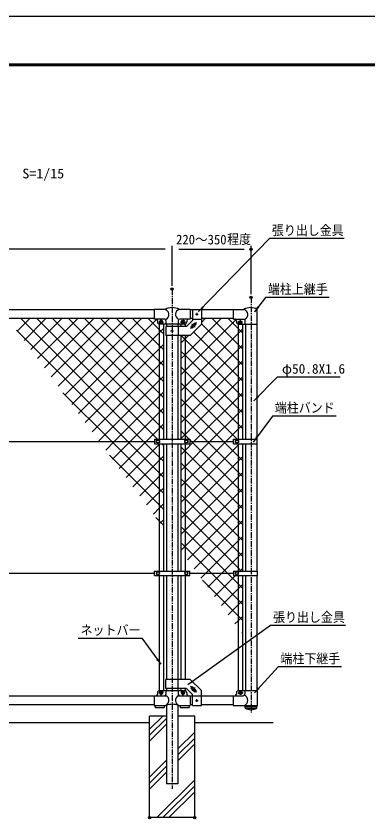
# Model space of a CAD drawing. Units: millimetres, scale not verified. Extents: x -5012 to 5012, y -3544 to 3544.
# Drawn here: x -417 to 1143, y -19 to 3544 of the extents above; entities that cross this region are included whole.
import ezdxf
from ezdxf.enums import TextEntityAlignment as Align

# ---------------------------------------------------------------- set-up
doc = ezdxf.new("R2010")
doc.units = ezdxf.units.MM
doc.header["$LTSCALE"] = 20
doc.header["$PDMODE"] = 32
doc.header["$PDSIZE"] = 10
doc.linetypes.add('USER1', pattern=[1.125, 0.75, -0.125, 0.125, -0.125])
doc.linetypes.add('USER2', pattern=[2, 1.25, -0.25, 0.25, -0.25])
for name, color, linetype, lineweight in [('0-0_1部材', 7, 'Continuous', 25), ('0-1_8部品', 7, 'Continuous', 25), ('0-2_HATCH', 4, 'Continuous', 25), ('0-4_5寸法', 1, 'Continuous', 25), ('0-6_2網', 2, 'Continuous', 25), ('0-9_6文字', 1, 'Continuous', 25), ('0-A_中心線', 1, 'USER2', 25), ('0-B_4基礎', 7, 'Continuous', 25), ('0-C_0', 7, 'Continuous', 25), ('1-0_10枠', 7, 'Continuous', 25)]:
    doc.layers.add(name, color=color, linetype=linetype, lineweight=lineweight)
doc.layers.add('0-5_DEFPOINTS', color=7, linetype='Continuous')
doc.styles.add('ＭＳ ゴシック', font='')
doc.styles.get('ＭＳ ゴシック').set_extended_font_data('MS Gothic')

msp = doc.modelspace()

# ---------------------------------------------------------------- linework, layer by layer
at = {"layer": '0-0_1部材'}
for p, q in [((194.85, 2241.4), (-1645.15, 2241.4)), ((194.85, 2241.4), (-1645.15, 2241.4)), ((364.54, 2241.4), (354.85, 2241.4)), ((364.54, 2241.4), (354.85, 2241.4)), ((546.86, 2241.4), (404.54, 2241.4)), ((546.86, 2241.4), (404.54, 2241.4)), ((194.85, 2203.4), (-1645.15, 2203.4)), ((217.35, 2179.22), (217.36, 1668.4)), ((236.35, 2178.9), (236.35, 1668.4)), ((249.85, 2178.9), (249.85, 2168.4)), ((249.85, 2178.9), (249.85, 2168.4)), ((299.85, 2178.9), (299.85, 2168.4)), ((313.35, 2178.9), (313.35, 2168.4)), ((332.35, 2178.9), (332.35, 2168.4)), ((364.53, 2203.4), (354.85, 2203.4)), ((546.86, 2203.4), (404.53, 2203.4)), ((567.35, 2179.22), (567.35, 1668.4)), ((586.35, 2178.9), (586.35, 1668.4)), ((599.85, 2178.9), (599.85, 1668.4)), ((649.85, 2178.9), (649.85, 1668.4)), ((249.85, 2128.4), (249.85, 1668.4)), ((299.85, 2128.4), (299.85, 1668.4)), ((313.35, 2128.4), (313.35, 1668.4)), ((332.35, 2128.4), (332.35, 1668.4)), ((217.36, 1648.4), (217.37, 1084.4)), ((236.35, 1648.4), (236.35, 1084.4)), ((249.85, 1648.4), (249.85, 1084.4)), ((299.85, 1648.4), (299.85, 1084.4)), ((313.35, 1648.4), (313.35, 1084.4)), ((332.35, 1648.4), (332.35, 1084.4)), ((567.35, 1648.4), (567.35, 1084.4)), ((586.35, 1648.4), (586.35, 1084.4)), ((599.85, 1648.4), (599.85, 1084.4)), ((649.85, 1648.4), (649.85, 1084.4)), ((217.37, 1064.4), (217.37, 554.59)), ((236.35, 1064.4), (236.35, 554.9)), ((249.85, 1064.4), (249.85, 604.4)), ((299.85, 1064.4), (299.85, 604.4)), ((313.35, 1064.4), (313.35, 604.4)), ((332.35, 1064.4), (332.35, 604.4)), ((567.35, 1064.4), (567.35, 554.59)), ((586.35, 1064.4), (586.35, 554.9)), ((599.85, 1064.4), (599.85, 554.9)), ((649.85, 1064.4), (649.85, 554.9)), ((249.85, 564.4), (249.85, 554.9)), ((299.85, 564.4), (299.85, 554.9)), ((313.35, 564.4), (313.35, 554.9)), ((313.35, 564.4), (313.35, 554.9)), ((332.35, 564.4), (332.35, 554.59)), ((332.35, 564.4), (332.35, 554.59)), ((599.85, 554.9), (599.85, 554.9)), ((194.85, 529.4), (-1645.15, 529.4)), ((364.53, 529.4), (354.85, 529.4)), ((544.85, 529.4), (404.53, 529.4)), ((194.85, 491.4), (-1645.15, 491.4)), ((249.85, 488.9), (249.85, 141.4)), ((249.85, 488.9), (249.85, 141.4)), ((299.85, 488.9), (299.85, 141.4)), ((299.85, 488.9), (299.85, 141.4)), ((364.54, 491.4), (354.85, 491.4)), ((544.85, 491.4), (404.54, 491.4)), ((598.85, 483.9), (650.85, 483.9)), ((598.85, 476.9), (598.85, 483.9)), ((598.85, 476.9), (650.85, 476.9)), ((599.25, 488.9), (599.25, 483.9)), ((650.45, 488.9), (650.45, 483.9)), ((650.85, 476.9), (650.85, 483.9)), ((299.85, 141.4), (249.85, 141.4)), ((299.85, 141.4), (249.85, 141.4))]:
    msp.add_line(p, q, dxfattribs=at)
msp.add_arc((624.85, 520.46), 50.73, 239.16865, 300.83135, dxfattribs=at)
at = {"layer": '0-1_8部品'}
for p, q in [((243.59, 2243.9), (194.85, 2243.9)), ((194.85, 2243.9), (194.85, 2200.9)), ((354.85, 2243.9), (305.83, 2243.9)), ((354.85, 2243.9), (354.85, 2200.9)), ((364.54, 2243.9), (364.53, 2194.98)), ((546.86, 2243.9), (593.59, 2243.9)), ((546.86, 2200.9), (546.86, 2243.9)), ((652.35, 2178.9), (652.35, 2243.9)), ((240.62, 2200.9), (194.85, 2200.9)), ((209.85, 2193.91), (209.85, 2188.9)), ((222.29, 2194.29), (218.29, 2187.36)), ((218.29, 2187.36), (222.29, 2180.43)), ((329.85, 2178.9), (219.85, 2178.9)), ((230.29, 2194.29), (222.29, 2194.29)), ((222.29, 2180.43), (230.29, 2180.43)), ((234.29, 2187.36), (230.29, 2194.29)), ((230.29, 2180.43), (234.29, 2187.36)), ((247.55, 2193.9), (247.55, 2178.9)), ((302.15, 2193.9), (302.15, 2178.9)), ((354.85, 2200.9), (309.08, 2200.9)), ((337.95, 2168.4), (364.53, 2194.98)), ((339.85, 2193.91), (339.85, 2188.9)), ((354.52, 2128.4), (404.53, 2178.4)), ((364.22, 2160.03), (381.9, 2177.71)), ((364.53, 2200.9), (404.53, 2200.9)), ((381.9, 2177.71), (374.83, 2184.78)), ((546.86, 2200.9), (597.55, 2200.9)), ((559.85, 2193.9), (559.85, 2188.9)), ((569.85, 2178.9), (652.35, 2178.9)), ((576.85, 2178.9), (570.35, 2182.65)), ((583.35, 2182.65), (576.85, 2178.9)), ((597.55, 2200.9), (597.55, 2178.9)), ((246.9, 2168.4), (246.9, 2128.4)), ((337.95, 2168.4), (246.9, 2168.4)), ((301.5, 2168.4), (301.5, 2128.4)), ((354.52, 2128.4), (246.9, 2128.4)), ((-1647.15, 1658.4), (196.86, 1658.4)), ((196.86, 1668.4), (352.85, 1668.4)), ((196.86, 1668.4), (352.85, 1668.4)), ((196.86, 1668.4), (196.86, 1648.4)), ((196.86, 1648.4), (352.85, 1648.4)), ((196.86, 1648.4), (352.85, 1648.4)), ((205.86, 1662.15), (212.35, 1665.91)), ((205.86, 1654.65), (205.86, 1662.15)), ((212.35, 1650.9), (205.86, 1654.65)), ((212.35, 1665.91), (218.85, 1662.15)), ((218.85, 1654.65), (212.35, 1650.9)), ((218.85, 1662.15), (218.85, 1654.65)), ((330.85, 1662.15), (337.35, 1665.91)), ((330.85, 1654.65), (330.85, 1662.15)), ((337.35, 1650.9), (330.85, 1654.65)), ((337.35, 1665.91), (343.85, 1662.15)), ((343.85, 1654.65), (337.35, 1650.9)), ((343.85, 1662.15), (343.85, 1654.65)), ((352.85, 1668.4), (352.85, 1648.4)), ((352.85, 1658.4), (546.86, 1658.4)), ((546.86, 1648.4), (546.86, 1668.4)), ((546.86, 1668.4), (652.35, 1668.4)), ((546.86, 1648.4), (652.35, 1648.4)), ((652.35, 1648.4), (652.35, 1668.4)), ((-1647.15, 1074.4), (196.86, 1074.4)), ((196.86, 1084.4), (352.85, 1084.4)), ((196.86, 1084.4), (352.85, 1084.4)), ((196.86, 1064.4), (196.86, 1084.4)), ((212.35, 1081.91), (205.86, 1078.15)), ((205.86, 1078.15), (205.86, 1070.65)), ((218.85, 1078.15), (212.35, 1081.91)), ((218.85, 1070.65), (218.85, 1078.15)), ((337.35, 1081.91), (330.85, 1078.15)), ((330.85, 1078.15), (330.85, 1070.65)), ((343.85, 1078.15), (337.35, 1081.91)), ((343.85, 1070.65), (343.85, 1078.15)), ((352.85, 1064.4), (352.85, 1084.4)), ((352.85, 1074.4), (546.86, 1074.4)), ((546.86, 1084.4), (546.86, 1064.4)), ((546.86, 1084.4), (652.35, 1084.4)), ((652.35, 1084.4), (652.35, 1064.4)), ((196.86, 1064.4), (352.85, 1064.4)), ((196.86, 1064.4), (352.85, 1064.4)), ((546.86, 1064.4), (652.35, 1064.4)), ((246.9, 564.4), (246.9, 604.4)), ((354.52, 604.4), (246.9, 604.4)), ((301.5, 564.4), (301.5, 604.4)), ((354.52, 604.4), (404.53, 554.4)), ((364.22, 572.78), (357.15, 565.7)), ((364.22, 572.78), (381.9, 555.1)), ((209.85, 544.9), (209.85, 538.9)), ((218.28, 545.44), (222.28, 552.37)), ((222.28, 538.51), (218.28, 545.44)), ((219.85, 554.9), (329.85, 554.9)), ((222.28, 552.37), (230.28, 552.37)), ((230.28, 538.51), (222.28, 538.51)), ((230.28, 552.37), (234.28, 545.44)), ((234.28, 545.44), (230.28, 538.51)), ((337.95, 564.4), (246.9, 564.4)), ((247.55, 554.9), (247.55, 538.9)), ((302.15, 554.9), (302.15, 538.9)), ((302.15, 554.9), (302.15, 538.9)), ((318.75, 552.37), (314.75, 545.44)), ((337.95, 564.4), (364.53, 537.83)), ((339.85, 544.9), (339.85, 538.9)), ((339.85, 544.9), (339.85, 538.9)), ((357.15, 565.7), (374.83, 548.03)), ((364.54, 488.9), (364.53, 537.83)), ((381.9, 555.1), (374.83, 548.03)), ((404.54, 488.9), (404.53, 554.4)), ((559.85, 544.9), (559.85, 538.9)), ((569.85, 554.9), (652.35, 554.9)), ((597.55, 554.9), (597.55, 538.9)), ((597.55, 554.9), (597.55, 538.9)), ((652.35, 554.9), (652.35, 488.9)), ((194.85, 531.9), (249.05, 531.9)), ((194.85, 531.9), (194.85, 488.9)), ((302.34, 531.9), (354.85, 531.9)), ((354.85, 531.9), (354.85, 488.9)), ((364.53, 531.9), (404.53, 531.9)), ((544.85, 531.9), (590.55, 531.9)), ((544.85, 531.9), (544.85, 488.9)), ((194.85, 488.9), (247.96, 488.9)), ((196.86, 488.9), (240.85, 488.9)), ((196.86, 488.9), (240.85, 488.9)), ((199.85, 488.9), (199.85, 478.9)), ((199.85, 488.9), (199.85, 478.9)), ((199.85, 478.9), (239.85, 478.9)), ((239.85, 488.9), (239.85, 478.9)), ((302.97, 488.9), (354.85, 488.9)), ((309.85, 488.9), (309.85, 478.9)), ((309.85, 478.9), (349.85, 478.9)), ((349.85, 488.9), (349.85, 478.9)), ((364.54, 488.9), (404.54, 488.9)), ((544.85, 488.9), (652.35, 488.9))]:
    msp.add_line(p, q, dxfattribs=at)
at = {"layer": '0-1_8部品', "color": 1, "linetype": 'USER2'}
for p, q in [((378.12, 2222.4), (390.82, 2222.4)), ((384.53, 2228.63), (384.53, 2216.33)), ((215.71, 2187.91), (236.37, 2187.91)), ((226.2, 2198.26), (226.2, 2178.9)), ((333.34, 2187.91), (312.68, 2187.91)), ((322.85, 2198.26), (322.85, 2178.9)), ((586.72, 2186.21), (566.72, 2186.21)), ((576.85, 2196.42), (576.85, 2176.42)), ((268.11, 2148.4), (280.82, 2148.4)), ((274.53, 2154.63), (274.53, 2142.33)), ((567.49, 545.23), (589.69, 545.23)), ((578.05, 554.9), (578.05, 536.15)), ((378.12, 510.4), (390.82, 510.4)), ((384.53, 504.17), (384.53, 516.48))]:
    msp.add_line(p, q, dxfattribs=at)
at = {"layer": '0-1_8部品', "color": 1, "linetype": 'USER1'}
for p, q in [((356.24, 2159.12), (382.81, 2185.69)), ((376.98, 2164.95), (361.57, 2180.36)), ((356.24, 573.69), (382.81, 547.11)), ((215.7, 545.44), (236.36, 545.44)), ((226.19, 534.55), (226.19, 553.9)), ((333.34, 545.44), (312.68, 545.44)), ((322.85, 534.55), (322.85, 553.9)), ((376.98, 567.86), (361.57, 552.44))]:
    msp.add_line(p, q, dxfattribs=at)
at = {"layer": '0-1_8部品'}
for points in [[(364.54, 2243.9), (404.54, 2243.9), (404.53, 2178.4)], [(364.22, 2160.03), (357.15, 2167.1), (374.83, 2184.78)], [(570.35, 2182.65), (570.35, 2190.16), (576.85, 2193.91)], [(576.85, 2193.91), (583.35, 2190.16), (583.35, 2182.65), (576.85, 2178.9)], [(205.86, 1070.65), (212.35, 1066.9), (218.85, 1070.65)], [(330.85, 1070.65), (337.35, 1066.9), (343.85, 1070.65)], [(314.75, 545.44), (318.75, 538.51), (326.75, 538.51)], [(326.75, 538.51), (330.75, 545.44), (326.75, 552.37), (318.75, 552.37)]]:
    msp.add_lwpolyline(points, dxfattribs=at)
for points in [[(314.75, 2187.36), (318.75, 2194.29), (326.75, 2194.29), (330.75, 2187.36), (326.75, 2180.43), (318.75, 2180.43)], [(562.36, 1665.91), (568.85, 1662.15), (568.85, 1654.65), (562.36, 1650.9), (555.86, 1654.65), (555.86, 1662.15)], [(562.36, 1066.9), (568.85, 1070.65), (568.85, 1078.16), (562.36, 1081.91), (555.86, 1078.16), (555.86, 1070.65)], [(570.05, 545.23), (574.05, 552.16), (582.05, 552.16), (586.05, 545.23), (582.05, 538.3), (574.05, 538.3)]]:
    msp.add_lwpolyline(points, close=True, dxfattribs=at)
for centre, radius in [((384.53, 2222.48), 2), ((226.29, 2187.36), 6.93), ((322.75, 2187.36), 6.93), ((576.85, 2186.4), 6.5), ((274.53, 2148.48), 2), ((212.35, 1658.4), 6.5), ((337.35, 1658.4), 6.5), ((562.36, 1658.4), 6.5), ((212.35, 1074.4), 6.5), ((337.35, 1074.4), 6.5), ((562.36, 1074.4), 6.5), ((226.28, 545.44), 6.93), ((322.75, 545.44), 6.93), ((578.05, 545.23), 6.93), ((384.53, 510.33), 2)]:
    msp.add_circle(centre, radius, dxfattribs=at)
for centre, radius, start, end in [((274.71, 2185.47), 66.2, 61.96089, 118.03911), ((622.97, 2192.07), 59.58, 60.4547, 119.54619), ((237.13, 2221.24), 23.57, 300.37154, 74.10242), ((313.34, 2221.65), 23.48, 108.65735, 242.06883), ((587.13, 2221.24), 23.57, 296.23708, 74.10242), ((202.85, 2193.91), 7, 0, 90.56138), ((219.85, 2188.9), 10, 180, 270), ((240.55, 2193.91), 7, 359.99625, 90), ((309.15, 2193.91), 7, 90, 180), ((329.85, 2188.9), 10, 270, 0), ((346.85, 2193.91), 7, 90, 180), ((552.85, 2193.9), 7, 0, 90.54161), ((569.85, 2188.9), 10, 180, 270), ((202.85, 538.9), 7, 270, 0), ((219.85, 544.9), 10, 90, 180), ((240.55, 538.9), 7, 270, 359.99812), ((309.15, 538.9), 7, 180, 270), ((329.85, 544.9), 10, 359.9987, 90), ((346.85, 538.9), 7, 180, 270), ((552.85, 538.9), 7, 270, 0), ((552.85, 538.9), 7, 270, 0), ((569.85, 544.9), 10, 89.99935, 180), ((590.55, 538.9), 7, 270.00094, 0), ((590.55, 538.9), 7, 270.00094, 0), ((237.13, 511.57), 23.57, 285.89758, 59.63138), ((313.34, 511.15), 23.48, 117.9284, 251.34265), ((587.13, 511.57), 23.57, 285.89758, 69.89299), ((275.47, 415.09), 78.77, 69.56391, 110.43609), ((275.47, 415.09), 78.77, 69.56391, 110.43609)]:
    msp.add_arc(centre, radius, start, end, dxfattribs=at)
at = {"layer": '0-2_HATCH'}
for p, q in [((174.85, 383.07), (233.19, 441.4)), ((174.85, 356.55), (249.85, 431.55)), ((174.85, 330.04), (249.85, 405.04)), ((299.85, 295.94), (374.85, 370.94)), ((299.85, 269.42), (374.85, 344.42)), ((299.85, 242.9), (374.85, 317.9)), ((174.85, 170.94), (249.85, 245.94)), ((174.85, 144.42), (249.85, 219.42)), ((174.85, 117.9), (249.85, 192.9)), ((207.45, -8.6), (374.85, 158.8)), ((233.97, -8.6), (374.85, 132.29)), ((260.48, -8.6), (374.85, 105.77))]:
    msp.add_line(p, q, dxfattribs=at)
at = {"layer": '0-4_5寸法'}
for p, q in [((244.5, 2510.52), (-1695.5, 2510.52)), ((274.5, 2348.7), (274.5, 2525.52)), ((274.5, 2348.7), (274.5, 2525.52)), ((304.5, 2510.52), (594.85, 2510.52)), ((624.85, 2312.01), (624.85, 2525.52)), ((742.12, 1944.99), (1019.54, 1944.99))]:
    msp.add_line(p, q, dxfattribs=at)
for points in [[(1037.95, 2557.93), (706.3, 2557.93), (392.42, 2233.82)], [(971.25, 2297.19), (689.21, 2297.19), (639.66, 2232.5)], [(1001.69, 1771.34), (719.65, 1771.34), (634.99, 1656.05)], [(1043.04, 843.58), (711.39, 843.58), (345.14, 580.37)], [(-141.77, 786.38), (140.28, 786.38), (224.93, 671.09)], [(1026.64, 660.26), (744.6, 660.26), (639.79, 544.84)]]:
    msp.add_lwpolyline(points, dxfattribs=at)
for points in [[(391.03, 2232.38), (408.16, 2257.56), (415.64, 2250.31)], [(638.45, 2230.91), (652.55, 2257.9), (660.82, 2251.56)], [(633.81, 1654.44), (647.37, 1681.7), (655.76, 1675.54)], [(226.12, 669.48), (204.16, 690.58), (212.56, 696.74)], [(343.51, 579.2), (364.83, 600.94), (370.92, 592.48)], [(638.45, 543.36), (654.76, 569.07), (662.47, 562.07)]]:
    msp.add_solid(points, dxfattribs=at)
at = {"layer": '0-5_DEFPOINTS'}
for p in [(624.85, 2510.52), (274.5, 2333.7), (624.85, 2297.01), (174.85, -8.6), (374.85, -8.6)]:
    msp.add_point(p, dxfattribs=at)
at = {"layer": '0-6_2網'}
for p, q in [((-412.12, 2147.22), (-355.94, 2203.4)), ((-381.94, 2106.69), (-285.23, 2203.4)), ((-351.76, 2066.16), (-214.52, 2203.4)), ((209.28, 1668.4), (-325.72, 2203.4)), ((-321.58, 2025.63), (-143.81, 2203.4)), ((-291.4, 1985.1), (-73.1, 2203.4)), ((-261.22, 1944.57), (-2.39, 2203.4)), ((-231.04, 1904.05), (68.32, 2203.4)), ((-200.86, 1863.52), (139.03, 2203.4)), ((-170.67, 1822.99), (205.97, 2199.63)), ((217.36, 1872.46), (-113.59, 2203.4)), ((217.36, 1943.17), (-42.88, 2203.4)), ((217.36, 2084.59), (98.54, 2203.4)), ((217.35, 2155.3), (169.25, 2203.4)), ((404.53, 2186.06), (421.87, 2203.4)), ((567.35, 2088.15), (452.1, 2203.4)), ((567.35, 2158.86), (522.81, 2203.4)), ((597.55, 2199.37), (596.02, 2200.9)), ((-140.49, 1782.46), (217.35, 2140.3)), ((217.35, 2140.3), (236.35, 2159.3)), ((236.35, 2136.3), (217.35, 2155.3)), ((586.35, 2139.86), (567.35, 2158.86)), ((567.35, 2136.75), (586.35, 2155.75)), ((332.35, 1901.74), (567.35, 2136.75)), ((-110.31, 1741.93), (217.36, 2069.59)), ((217.36, 2069.59), (236.35, 2088.59)), ((236.35, 2065.59), (217.36, 2084.59)), ((586.35, 2069.15), (567.35, 2088.15)), ((567.35, 2066.04), (586.35, 2085.04)), ((332.35, 2040.31), (313.35, 2059.31)), ((332.35, 1831.03), (567.35, 2066.04)), ((567.35, 1805.3), (332.35, 2040.31)), ((332.35, 1969.6), (313.35, 1988.6)), ((567.35, 1734.59), (332.35, 1969.6)), ((236.35, 1924.17), (217.36, 1943.17)), ((313.35, 1882.75), (332.35, 1901.74)), ((236.35, 1853.46), (217.36, 1872.46)), ((371.85, 1658.4), (567.35, 1853.91)), ((567.35, 1853.91), (586.35, 1872.91)), ((332.35, 1828.18), (313.35, 1847.18)), ((313.35, 1812.03), (332.35, 1831.03)), ((502.12, 1658.4), (332.35, 1828.18)), ((89.01, 1658.4), (217.36, 1786.76)), ((217.36, 1786.76), (236.35, 1805.75)), ((442.56, 1658.4), (567.35, 1783.2)), ((586.35, 1786.3), (567.35, 1805.3)), ((567.35, 1783.2), (586.35, 1802.2)), ((332.35, 1757.47), (313.35, 1776.47)), ((431.41, 1658.4), (332.35, 1757.47)), ((159.72, 1658.4), (217.36, 1716.05)), ((217.36, 1716.05), (236.35, 1735.04)), ((513.27, 1658.4), (567.35, 1712.49)), ((586.35, 1715.59), (567.35, 1734.59)), ((567.35, 1712.49), (586.35, 1731.49)), ((10.41, 1579.81), (89.01, 1658.4)), ((40.59, 1539.28), (159.72, 1658.4)), ((236.35, 1641.33), (229.28, 1648.4)), ((332.35, 1618.9), (371.85, 1658.4)), ((332.35, 1548.19), (442.56, 1658.4)), ((332.35, 1477.48), (513.27, 1658.4)), ((567.35, 1522.46), (431.41, 1658.4)), ((567.35, 1593.17), (502.12, 1658.4)), ((586.35, 1644.88), (582.83, 1648.4)), ((313.35, 1599.9), (332.35, 1618.9)), ((217.36, 1377.48), (-3.05, 1597.89)), ((332.35, 1336.06), (567.35, 1571.07)), ((586.35, 1574.17), (567.35, 1593.17)), ((567.35, 1571.07), (586.35, 1590.07)), ((313.35, 1529.19), (332.35, 1548.19)), ((131.14, 1417.69), (217.36, 1503.92)), ((217.36, 1503.92), (236.35, 1522.91)), ((332.35, 1265.35), (567.35, 1500.35)), ((586.35, 1503.46), (567.35, 1522.46)), ((567.35, 1500.35), (586.35, 1519.35)), ((313.35, 1458.48), (332.35, 1477.48)), ((161.32, 1377.16), (217.36, 1433.21)), ((217.36, 1433.21), (236.35, 1452.2)), ((332.35, 1194.64), (567.35, 1429.64)), ((567.35, 1429.64), (586.35, 1448.64)), ((191.5, 1336.63), (217.36, 1362.5)), ((217.36, 1362.5), (236.35, 1381.49)), ((236.35, 1358.49), (217.36, 1377.48)), ((342.41, 1133.98), (567.35, 1358.93)), ((567.35, 1358.93), (586.35, 1377.93)), ((217.36, 1306.76), (203.17, 1320.95)), ((313.35, 1317.06), (332.35, 1336.06)), ((236.35, 1287.78), (217.36, 1306.76)), ((221.68, 1296.1), (236.35, 1310.78)), ((372.59, 1093.45), (567.35, 1288.22)), ((567.35, 1288.22), (586.35, 1307.22)), ((332.35, 1262.49), (313.35, 1281.49)), ((313.35, 1246.35), (332.35, 1265.35)), ((520.44, 1074.4), (332.35, 1262.49)), ((424.24, 1074.4), (567.35, 1217.51)), ((567.35, 1217.51), (586.35, 1236.51)), ((332.35, 1191.78), (313.35, 1210.78)), ((313.35, 1175.64), (332.35, 1194.64)), ((449.73, 1074.4), (332.35, 1191.78)), ((494.95, 1074.4), (567.35, 1146.8)), ((567.35, 1146.8), (586.35, 1165.8)), ((402.77, 1052.93), (424.24, 1074.4)), ((432.95, 1012.4), (494.95, 1074.4)), ((567.35, 956.77), (449.73, 1074.4)), ((567.35, 1027.49), (520.44, 1074.4)), ((575.66, 1084.4), (586.35, 1095.09)), ((463.13, 971.87), (555.67, 1064.4)), ((493.31, 931.34), (567.35, 1005.38)), ((586.35, 1008.49), (567.35, 1027.49)), ((567.35, 1005.38), (586.35, 1024.38)), ((523.49, 890.81), (567.35, 934.67)), ((586.35, 937.77), (567.35, 956.77)), ((567.35, 934.67), (586.35, 953.67)), ((553.67, 850.28), (567.35, 863.96)), ((567.35, 863.96), (586.35, 882.96)), ((583.85, 809.75), (586.35, 812.25))]:
    msp.add_line(p, q, dxfattribs=at)
for points in [[(236.35, 1570.62), (217.36, 1589.61), (148.57, 1658.4), (-396.43, 2203.4)], [(236.35, 1712.04), (217.36, 1731.03), (-255.01, 2203.4)], [(236.35, 1782.75), (217.36, 1801.74), (-184.3, 2203.4)], [(236.35, 1994.88), (217.36, 2013.88), (27.83, 2203.4)], [(313.35, 2024.17), (332.35, 2043.16), (492.58, 2203.4)], [(313.35, 1953.46), (332.35, 1972.45), (560.8, 2200.9)], [(586.35, 1998.43), (567.35, 2017.43), (404.53, 2180.26)], [(236.35, 1499.91), (217.36, 1518.9), (77.86, 1658.4), (-415.51, 2151.77)], [(586.35, 1927.72), (567.35, 1946.72), (370.1, 2143.98)], [(313.35, 2094.88), (332.35, 2113.88), (346.87, 2128.4)], [(586.35, 1857.01), (567.35, 1876.01), (332.35, 2111.02), (314.96, 2128.4)], [(-80.13, 1701.4), (217.36, 1998.89), (236.35, 2017.88)], [(313.35, 1741.32), (332.35, 1760.32), (567.35, 1995.33), (586.35, 2014.33)], [(-49.95, 1660.87), (217.36, 1928.18), (236.35, 1947.17)], [(313.35, 1670.61), (332.35, 1689.61), (567.35, 1924.62), (586.35, 1943.62)], [(562.83, 1668.4), (332.35, 1898.89), (313.35, 1917.89)], [(236.35, 1429.2), (217.36, 1448.19), (7.15, 1658.4), (-209.28, 1874.83)], [(-19.77, 1620.34), (18.3, 1658.4), (217.36, 1857.47), (236.35, 1876.46)], [(350.7, 1668.4), (332.35, 1686.76), (313.35, 1705.75)], [(70.77, 1498.75), (217.36, 1645.34), (220.43, 1648.4)], [(313.35, 1387.77), (332.35, 1406.77), (567.35, 1641.78), (573.98, 1648.4)], [(586.35, 1432.75), (567.35, 1451.75), (360.7, 1658.4), (352.85, 1666.26)], [(586.35, 1362.04), (567.35, 1381.04), (332.35, 1616.05), (313.35, 1635.05)], [(100.96, 1458.22), (217.36, 1574.63), (236.35, 1593.62)], [(586.35, 1291.33), (567.35, 1310.33), (332.35, 1545.34), (313.35, 1564.33)], [(586.35, 1220.62), (567.35, 1239.62), (332.35, 1474.62), (313.35, 1493.62)], [(586.35, 1149.91), (567.35, 1168.91), (332.35, 1403.91), (313.35, 1422.91)], [(581.15, 1084.4), (567.35, 1098.2), (332.35, 1333.2), (313.35, 1352.2)], [(586.35, 867.06), (567.35, 886.06), (409.4, 1044.01)]]:
    msp.add_lwpolyline(points, dxfattribs=at)
at = {"layer": '0-A_中心線'}
for p, q in [((274.5, 2333.7), (274.85, 119.45)), ((624.85, 2297.01), (624.85, 456.63))]:
    msp.add_line(p, q, dxfattribs=at)
at = {"layer": '0-B_4基礎'}
for p, q in [((249.85, 441.4), (174.85, 441.4)), ((374.85, 441.4), (299.85, 441.4)), ((374.85, -8.6), (374.85, 441.4)), ((174.85, 411.4), (-1625.15, 411.4)), ((723.05, 411.4), (374.85, 411.4))]:
    msp.add_line(p, q, dxfattribs=at)
msp.add_lwpolyline([(374.85, -8.6), (174.85, -8.6), (174.85, 441.4)], dxfattribs=at)
at = {"layer": '0-C_0', "color": 3}
msp.add_lwpolyline([(-5011.88, 3543.75), (5011.87, 3543.75), (5011.87, -3543.75), (-5011.88, -3543.75)], close=True, dxfattribs=at)
at = {"layer": '0-C_0'}
for points in [[(-4674.38, 3332.81), (4674.37, 3332.81), (4674.37, -3332.81), (-4674.38, -3332.81)], [(-4672.27, 3330.7), (4672.27, 3330.7), (4672.27, -3330.7), (-4672.27, -3330.7)], [(-4670.16, 3328.59), (4670.16, 3328.59), (4670.16, -3328.59), (-4670.16, -3328.59)], [(-4668.05, 3326.48), (4668.05, 3326.48), (4668.05, -3326.48), (-4668.05, -3326.48)], [(-4665.94, 3324.37), (4665.94, 3324.37), (4665.94, -3324.38), (-4665.94, -3324.38)]]:
    msp.add_lwpolyline(points, close=True, dxfattribs=at)
at = {"layer": '1-0_10枠'}
msp.add_line((742.12, 1944.99), (637.74, 1839.18), dxfattribs=at)
msp.add_solid([(636.33, 1837.75), (653.69, 1862.77), (661.11, 1855.45)], dxfattribs=at)

# ---------------------------------------------------------------- texts
at = {"layer": '0-4_5寸法', "color": 3, "style": 'ＭＳ ゴシック'}
for s, height, width, p in [('張り出し金具', 43.26, 0.9, (717.2, 2559.88)), ('220～350', 43.3, 0.95, (292.31, 2518.84)), ('程度', 43.26, 0.9, (518.78, 2520.31)), ('端柱上継手', 43.26, 0.9, (699.59, 2299.13)), ('端柱バンド', 43.26, 0.9, (730.03, 1773.28)), ('張り出し金具', 43.26, 0.9, (722.28, 845.52)), ('ネットバー', 43.26, 0.9, (-131.38, 788.32)), ('端柱下継手', 43.26, 0.9, (754.98, 662.2))]:
    msp.add_text(s, height=height, dxfattribs=dict(at, width=width)).set_placement(p, align=Align.BOTTOM_LEFT)
msp.add_text('φ50.8X1.6', height=43.26, dxfattribs=at).set_placement((761.91, 1945.86), align=Align.BOTTOM_LEFT)
at = {"layer": '0-9_6文字', "color": 7, "style": 'ＭＳ ゴシック', "width": 1.05}
msp.add_text('S=1/15', height=43.26, dxfattribs=at).set_placement((-389.37, 2811.33), align=Align.BOTTOM_LEFT)

doc.saveas('drawing.dxf')
